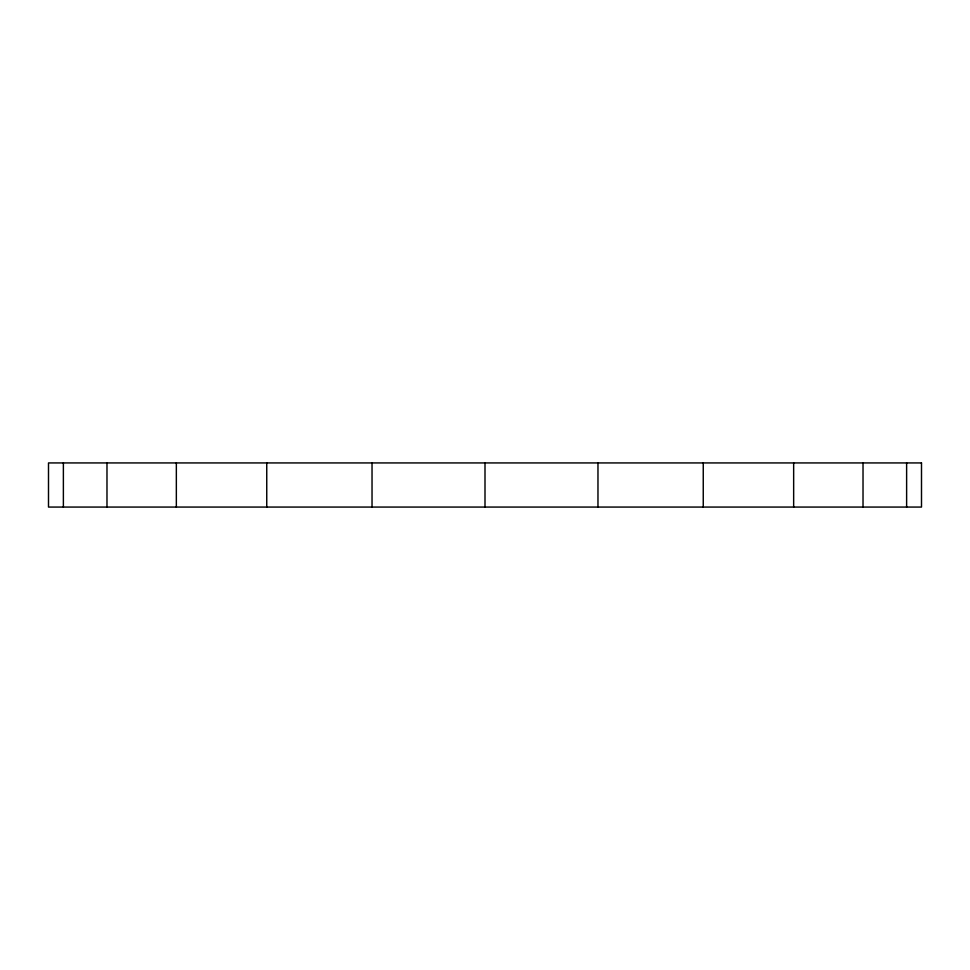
<?xml version="1.0" encoding="UTF-8"?>
<svg xmlns="http://www.w3.org/2000/svg" width="970" height="970" viewBox="0 0 970 970"><rect width="100%" height="100%" fill="white"/><g stroke="black" fill="none" stroke-linecap="round" stroke-linejoin="round"><path stroke-width="1.45" d="M906.623 462.933L906.623 507.067M863.021 462.933L863.021 507.067M793.654 462.933L793.654 507.067M703.25 462.933L703.25 507.067M597.969 462.933L597.969 507.067M485 462.933L485 507.067M372.031 462.933L372.031 507.067M266.75 462.933L266.75 507.067M176.346 462.933L176.346 507.067M106.979 462.933L106.979 507.067M63.377 462.933L63.377 507.067M921.5 462.933L48.5 462.933L48.5 507.067L921.5 507.067L921.5 462.933"/></g></svg>
